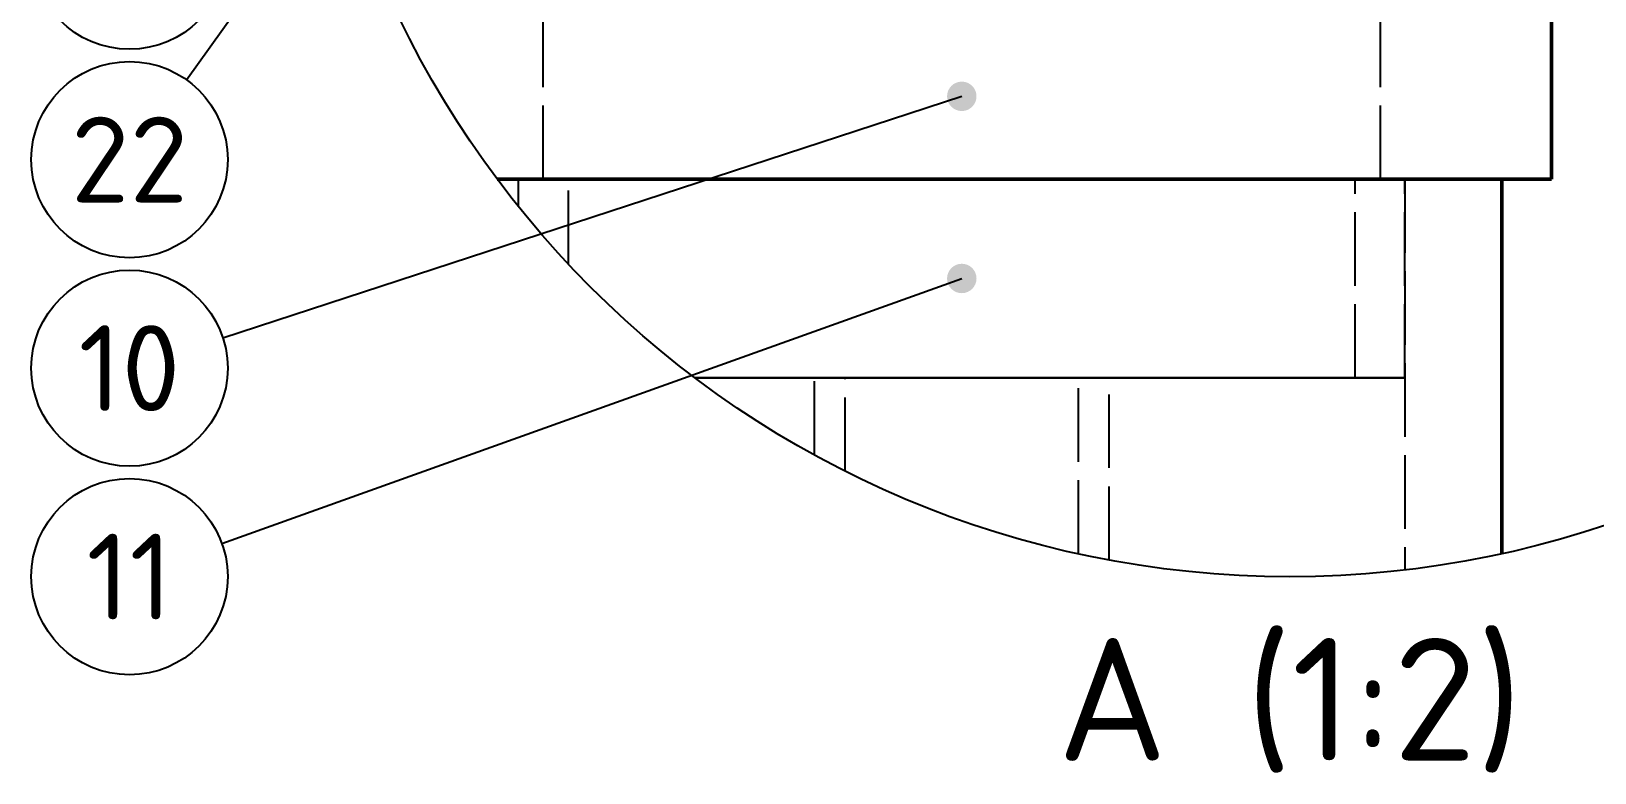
# Model space of a CAD drawing. Header units: millimetres. Extents: x 0 to 594, y 0 to 420.
# Drawn here: x 289.4 to 353.1, y 278.2 to 308.5 of the extents above; entities that cross this region are included whole.
import ezdxf
from ezdxf.enums import TextEntityAlignment as Align

# ---------------------------------------------------------------- set-up
doc = ezdxf.new("R2010")
doc.units = ezdxf.units.MM
doc.linetypes.add('ISO02-TRAZOS', pattern=[3.75, 3, -0.75])
for name, color, linetype, lineweight in [('01-VISIBLE', 7, 'CONTINUOUS', 50), ('02-OCULTA', 4, 'ISO02-TRAZOS', 25), ('06-TEXTO', 7, 'CONTINUOUS', 25), ('08-FINA', 5, 'CONTINUOUS', 25)]:
    doc.layers.add(name, color=color, linetype=linetype, lineweight=lineweight)
doc.styles.add('ISO3098', font='isocpeur.ttf')

msp = doc.modelspace()

# ---------------------------------------------------------------- hatches: boundary and pattern name
at = {"layer": '08-FINA'}
h = msp.add_hatch(color=7, dxfattribs=at)
h.dxf.hatch_style = 1
edge = h.paths.add_edge_path()
edge.add_arc((327.304, 305.819), 0.6, 0, 360)
h = msp.add_hatch(color=7, dxfattribs=at)
h.dxf.hatch_style = 1
edge = h.paths.add_edge_path()
edge.add_arc((327.304, 298.394), 0.6, 0, 360)

# ---------------------------------------------------------------- linework, layer by layer
at = {"layer": '01-VISIBLE'}
for points in [[(351.329, 302.444), (351.329, 309.194)], [(308.382, 302.444), (308.535, 302.444), (308.785, 302.444), (309.035, 302.444), (309.285, 302.444), (309.536, 302.444), (309.786, 302.444), (310.036, 302.444), (310.286, 302.444), (310.537, 302.444), (310.787, 302.444), (311.037, 302.444), (311.288, 302.444), (311.538, 302.444), (311.788, 302.444), (312.038, 302.444), (312.289, 302.444), (312.539, 302.444), (312.789, 302.444), (313.039, 302.444), (313.29, 302.444), (313.54, 302.444), (313.79, 302.444), (314.04, 302.444), (314.291, 302.444), (314.541, 302.444), (314.791, 302.444), (315.041, 302.444), (315.292, 302.444), (315.542, 302.444), (315.792, 302.444), (316.042, 302.444), (316.293, 302.444), (316.543, 302.444), (316.793, 302.444), (317.043, 302.444), (317.294, 302.444), (317.544, 302.444), (317.794, 302.444), (318.045, 302.444), (318.295, 302.444), (318.545, 302.444), (318.795, 302.444), (319.046, 302.444), (319.296, 302.444), (319.546, 302.444), (319.796, 302.444), (320.047, 302.444), (320.297, 302.444), (320.547, 302.444), (320.797, 302.444), (321.048, 302.444), (321.298, 302.444), (321.548, 302.444), (321.798, 302.444), (322.049, 302.444), (322.299, 302.444), (322.549, 302.444), (322.799, 302.444), (323.05, 302.444), (323.3, 302.444), (323.55, 302.444), (323.801, 302.444), (324.051, 302.444), (324.301, 302.444), (324.551, 302.444), (324.802, 302.444), (325.052, 302.444), (325.302, 302.444), (325.552, 302.444), (325.803, 302.444), (326.053, 302.444), (326.303, 302.444), (326.553, 302.444), (326.804, 302.444), (327.054, 302.444), (327.304, 302.444), (327.554, 302.444), (327.805, 302.444), (328.055, 302.444), (328.305, 302.444), (328.555, 302.444), (328.806, 302.444), (329.056, 302.444), (329.306, 302.444), (329.557, 302.444), (329.807, 302.444), (330.057, 302.444), (330.307, 302.444), (330.558, 302.444), (330.808, 302.444), (331.058, 302.444), (331.308, 302.444), (331.559, 302.444), (331.809, 302.444), (332.059, 302.444), (332.309, 302.444), (332.56, 302.444), (332.81, 302.444), (333.06, 302.444), (333.31, 302.444), (333.561, 302.444), (333.811, 302.444), (334.061, 302.444), (334.311, 302.444), (334.562, 302.444), (334.812, 302.444), (335.062, 302.444), (335.312, 302.444), (335.563, 302.444), (335.813, 302.444), (336.063, 302.444), (336.314, 302.444), (336.564, 302.444), (336.814, 302.444), (337.064, 302.444), (337.315, 302.444), (337.565, 302.444), (337.815, 302.444), (338.065, 302.444), (338.316, 302.444), (338.566, 302.444), (338.816, 302.444), (339.066, 302.444), (339.317, 302.444), (339.567, 302.444), (339.817, 302.444), (340.067, 302.444), (340.318, 302.444), (340.568, 302.444), (340.818, 302.444), (341.068, 302.444), (341.319, 302.444), (341.569, 302.444), (341.819, 302.444), (342.07, 302.444), (342.32, 302.444), (342.57, 302.444), (342.82, 302.444), (343.071, 302.444), (343.321, 302.444), (343.571, 302.444), (343.821, 302.444), (344.072, 302.444), (344.322, 302.444), (344.572, 302.444), (344.822, 302.444), (345.073, 302.444), (345.323, 302.444), (345.573, 302.444), (345.823, 302.444), (346.074, 302.444), (346.324, 302.444), (346.574, 302.444), (346.824, 302.444), (347.075, 302.444), (347.325, 302.444), (347.575, 302.444), (347.826, 302.444), (348.076, 302.444), (348.326, 302.444), (348.576, 302.444), (348.827, 302.444), (349.077, 302.444), (349.327, 302.444), (349.577, 302.444), (349.828, 302.444), (350.078, 302.444), (350.328, 302.444), (350.578, 302.444), (350.829, 302.444), (351.079, 302.444), (351.329, 302.444)], [(349.304, 287.177), (349.304, 302.444)]]:
    msp.add_lwpolyline(points, dxfattribs=at)
at = {"layer": '02-OCULTA'}
for points in [[(310.254, 302.444), (310.254, 309.194)], [(344.354, 302.444), (344.354, 309.194)], [(349.304, 302.444), (349.054, 302.444), (348.804, 302.444), (348.554, 302.444), (348.304, 302.444), (348.054, 302.444), (347.804, 302.444), (347.554, 302.444), (347.304, 302.444), (347.054, 302.444), (346.804, 302.444), (346.554, 302.444), (346.304, 302.444), (346.054, 302.444), (345.804, 302.444), (345.554, 302.444), (345.304, 302.444), (345.054, 302.444), (344.804, 302.444), (344.554, 302.444), (344.304, 302.444), (344.054, 302.444), (343.804, 302.444), (343.554, 302.444), (343.304, 302.444), (343.054, 302.444), (342.804, 302.444), (342.554, 302.444), (342.304, 302.444), (342.054, 302.444), (341.804, 302.444), (341.554, 302.444), (341.304, 302.444), (341.054, 302.444), (340.804, 302.444), (340.554, 302.444), (340.304, 302.444), (340.054, 302.444), (339.804, 302.444), (339.554, 302.444), (339.304, 302.444), (339.054, 302.444), (338.804, 302.444), (338.554, 302.444), (338.304, 302.444), (338.054, 302.444), (337.804, 302.444), (337.554, 302.444), (337.304, 302.444), (337.054, 302.444), (336.804, 302.444), (336.554, 302.444), (336.304, 302.444), (336.054, 302.444), (335.804, 302.444), (335.554, 302.444), (335.304, 302.444), (335.054, 302.444), (334.804, 302.444), (334.554, 302.444), (334.304, 302.444), (334.054, 302.444), (333.804, 302.444), (333.554, 302.444), (333.304, 302.444), (333.054, 302.444), (332.804, 302.444), (332.554, 302.444), (332.304, 302.444), (332.054, 302.444), (331.804, 302.444), (331.554, 302.444), (331.304, 302.444), (331.054, 302.444), (330.804, 302.444), (330.554, 302.444), (330.304, 302.444), (330.054, 302.444), (329.804, 302.444), (329.554, 302.444), (329.304, 302.444), (329.054, 302.444), (328.804, 302.444), (328.554, 302.444), (328.304, 302.444), (328.054, 302.444), (327.804, 302.444), (327.554, 302.444), (327.304, 302.444), (327.054, 302.444), (326.804, 302.444), (326.554, 302.444), (326.304, 302.444), (326.054, 302.444), (325.804, 302.444), (325.554, 302.444), (325.304, 302.444), (325.054, 302.444), (324.804, 302.444), (324.554, 302.444), (324.304, 302.444), (324.054, 302.444), (323.804, 302.444), (323.554, 302.444), (323.304, 302.444), (323.054, 302.444), (322.804, 302.444), (322.554, 302.444), (322.304, 302.444), (322.054, 302.444), (321.804, 302.444), (321.554, 302.444), (321.304, 302.444), (321.054, 302.444), (320.804, 302.444), (320.554, 302.444), (320.304, 302.444), (320.054, 302.444), (319.804, 302.444), (319.554, 302.444), (319.304, 302.444), (319.054, 302.444), (318.804, 302.444), (318.554, 302.444), (318.304, 302.444), (318.054, 302.444), (317.804, 302.444), (317.554, 302.444), (317.304, 302.444), (317.054, 302.444), (316.804, 302.444), (316.554, 302.444), (316.304, 302.444), (316.054, 302.444), (315.804, 302.444), (315.554, 302.444), (315.304, 302.444), (315.054, 302.444), (314.804, 302.444), (314.554, 302.444), (314.304, 302.444), (314.054, 302.444), (313.804, 302.444), (313.554, 302.444), (313.304, 302.444), (313.054, 302.444), (312.804, 302.444), (312.554, 302.444), (312.304, 302.444), (312.054, 302.444), (311.804, 302.444), (311.554, 302.444), (311.304, 302.444), (311.054, 302.444), (310.804, 302.444), (310.554, 302.444), (310.304, 302.444), (310.054, 302.444), (309.804, 302.444), (309.554, 302.444), (309.304, 302.444), (309.054, 302.444), (308.804, 302.444), (308.554, 302.444), (308.382, 302.444)], [(308.382, 302.444), (308.554, 302.444), (308.804, 302.444), (309.054, 302.444), (309.304, 302.444), (309.554, 302.444), (309.804, 302.444), (310.054, 302.444), (310.304, 302.444), (310.554, 302.444), (310.804, 302.444), (311.054, 302.444), (311.304, 302.444), (311.554, 302.444), (311.804, 302.444), (312.054, 302.444), (312.304, 302.444), (312.554, 302.444), (312.804, 302.444), (313.054, 302.444), (313.304, 302.444), (313.554, 302.444), (313.804, 302.444), (314.054, 302.444), (314.304, 302.444), (314.554, 302.444), (314.804, 302.444), (315.054, 302.444), (315.304, 302.444), (315.554, 302.444), (315.804, 302.444), (316.054, 302.444), (316.304, 302.444), (316.554, 302.444), (316.804, 302.444), (317.054, 302.444), (317.304, 302.444), (317.554, 302.444), (317.804, 302.444), (318.054, 302.444), (318.304, 302.444), (318.554, 302.444), (318.804, 302.444), (319.054, 302.444), (319.304, 302.444), (319.554, 302.444), (319.804, 302.444), (320.054, 302.444), (320.304, 302.444), (320.554, 302.444), (320.804, 302.444), (321.054, 302.444), (321.304, 302.444), (321.554, 302.444), (321.804, 302.444), (322.054, 302.444), (322.304, 302.444), (322.554, 302.444), (322.804, 302.444), (323.054, 302.444), (323.304, 302.444), (323.554, 302.444), (323.804, 302.444), (324.054, 302.444), (324.304, 302.444), (324.554, 302.444), (324.804, 302.444), (325.054, 302.444), (325.304, 302.444), (325.554, 302.444), (325.804, 302.444), (326.054, 302.444), (326.304, 302.444), (326.554, 302.444), (326.804, 302.444), (327.054, 302.444), (327.304, 302.444), (327.554, 302.444), (327.804, 302.444), (328.054, 302.444), (328.304, 302.444), (328.554, 302.444), (328.804, 302.444), (329.054, 302.444), (329.304, 302.444), (329.554, 302.444), (329.804, 302.444), (330.054, 302.444), (330.304, 302.444), (330.554, 302.444), (330.804, 302.444), (331.054, 302.444), (331.304, 302.444), (331.554, 302.444), (331.804, 302.444), (332.054, 302.444), (332.304, 302.444), (332.554, 302.444), (332.804, 302.444), (333.054, 302.444), (333.304, 302.444), (333.554, 302.444), (333.804, 302.444), (334.054, 302.444), (334.304, 302.444), (334.554, 302.444), (334.804, 302.444), (335.054, 302.444), (335.304, 302.444), (335.554, 302.444), (335.804, 302.444), (336.054, 302.444), (336.304, 302.444), (336.554, 302.444), (336.804, 302.444), (337.054, 302.444), (337.304, 302.444), (337.554, 302.444), (337.804, 302.444), (338.054, 302.444), (338.304, 302.444), (338.554, 302.444), (338.804, 302.444), (339.054, 302.444), (339.304, 302.444), (339.554, 302.444), (339.804, 302.444), (340.054, 302.444), (340.304, 302.444), (340.554, 302.444), (340.804, 302.444), (341.054, 302.444), (341.304, 302.444), (341.554, 302.444), (341.804, 302.444), (342.054, 302.444), (342.304, 302.444), (342.554, 302.444), (342.804, 302.444), (343.054, 302.444), (343.304, 302.444), (343.554, 302.444), (343.804, 302.444), (344.054, 302.444), (344.304, 302.444), (344.554, 302.444), (344.804, 302.444), (345.054, 302.444), (345.304, 302.444), (345.554, 302.444), (345.804, 302.444), (346.054, 302.444), (346.304, 302.444), (346.554, 302.444), (346.804, 302.444), (347.054, 302.444), (347.304, 302.444), (347.554, 302.444), (347.804, 302.444), (348.054, 302.444), (348.304, 302.444), (348.554, 302.444), (348.804, 302.444), (349.054, 302.444), (349.304, 302.444)], [(351.329, 302.444), (351.079, 302.444), (350.829, 302.444), (350.578, 302.444), (350.328, 302.444), (350.078, 302.444), (349.828, 302.444), (349.577, 302.444), (349.327, 302.444), (349.077, 302.444), (348.827, 302.444), (348.576, 302.444), (348.326, 302.444), (348.076, 302.444), (347.826, 302.444), (347.575, 302.444), (347.325, 302.444), (347.075, 302.444), (346.824, 302.444), (346.574, 302.444), (346.324, 302.444), (346.074, 302.444), (345.823, 302.444), (345.573, 302.444), (345.323, 302.444), (345.073, 302.444), (344.822, 302.444), (344.572, 302.444), (344.322, 302.444), (344.072, 302.444), (343.821, 302.444), (343.571, 302.444), (343.321, 302.444), (343.071, 302.444), (342.82, 302.444), (342.57, 302.444), (342.32, 302.444), (342.07, 302.444), (341.819, 302.444), (341.569, 302.444), (341.319, 302.444), (341.068, 302.444), (340.818, 302.444), (340.568, 302.444), (340.318, 302.444), (340.067, 302.444), (339.817, 302.444), (339.567, 302.444), (339.317, 302.444), (339.066, 302.444), (338.816, 302.444), (338.566, 302.444), (338.316, 302.444), (338.065, 302.444), (337.815, 302.444), (337.565, 302.444), (337.315, 302.444), (337.064, 302.444), (336.814, 302.444), (336.564, 302.444), (336.314, 302.444), (336.063, 302.444), (335.813, 302.444), (335.563, 302.444), (335.312, 302.444), (335.062, 302.444), (334.812, 302.444), (334.562, 302.444), (334.311, 302.444), (334.061, 302.444), (333.811, 302.444), (333.561, 302.444), (333.31, 302.444), (333.06, 302.444), (332.81, 302.444), (332.56, 302.444), (332.309, 302.444), (332.059, 302.444), (331.809, 302.444), (331.559, 302.444), (331.308, 302.444), (331.058, 302.444), (330.808, 302.444), (330.558, 302.444), (330.307, 302.444), (330.057, 302.444), (329.807, 302.444), (329.557, 302.444), (329.306, 302.444), (329.056, 302.444), (328.806, 302.444), (328.555, 302.444), (328.305, 302.444), (328.055, 302.444), (327.805, 302.444), (327.554, 302.444), (327.304, 302.444), (327.054, 302.444), (326.804, 302.444), (326.553, 302.444), (326.303, 302.444), (326.053, 302.444), (325.803, 302.444), (325.552, 302.444), (325.302, 302.444), (325.052, 302.444), (324.802, 302.444), (324.551, 302.444), (324.301, 302.444), (324.051, 302.444), (323.801, 302.444), (323.55, 302.444), (323.3, 302.444), (323.05, 302.444), (322.799, 302.444), (322.549, 302.444), (322.299, 302.444), (322.049, 302.444), (321.798, 302.444), (321.548, 302.444), (321.298, 302.444), (321.048, 302.444), (320.797, 302.444), (320.547, 302.444), (320.297, 302.444), (320.047, 302.444), (319.796, 302.444), (319.546, 302.444), (319.296, 302.444), (319.046, 302.444), (318.795, 302.444), (318.545, 302.444), (318.295, 302.444), (318.045, 302.444), (317.794, 302.444), (317.544, 302.444), (317.294, 302.444), (317.043, 302.444), (316.793, 302.444), (316.543, 302.444), (316.293, 302.444), (316.042, 302.444), (315.792, 302.444), (315.542, 302.444), (315.292, 302.444), (315.041, 302.444), (314.791, 302.444), (314.541, 302.444), (314.291, 302.444), (314.04, 302.444), (313.79, 302.444), (313.54, 302.444), (313.29, 302.444), (313.039, 302.444), (312.789, 302.444), (312.539, 302.444), (312.289, 302.444), (312.038, 302.444), (311.788, 302.444), (311.538, 302.444), (311.288, 302.444), (311.037, 302.444), (310.787, 302.444), (310.537, 302.444), (310.286, 302.444), (310.036, 302.444), (309.786, 302.444), (309.536, 302.444), (309.285, 302.444), (309.035, 302.444), (308.785, 302.444), (308.535, 302.444), (308.382, 302.444)], [(345.354, 302.444), (345.103, 302.444), (344.853, 302.444), (344.602, 302.444), (344.351, 302.444), (344.101, 302.444), (343.85, 302.444), (343.599, 302.444), (343.349, 302.444), (343.098, 302.444), (342.847, 302.444), (342.597, 302.444), (342.346, 302.444), (342.095, 302.444), (341.844, 302.444), (341.594, 302.444), (341.343, 302.444), (341.092, 302.444), (340.842, 302.444), (340.591, 302.444), (340.34, 302.444), (340.09, 302.444), (339.839, 302.444), (339.588, 302.444), (339.338, 302.444), (339.087, 302.444), (338.836, 302.444), (338.585, 302.444), (338.335, 302.444), (338.084, 302.444), (337.833, 302.444), (337.583, 302.444), (337.332, 302.444), (337.081, 302.444), (336.831, 302.444), (336.58, 302.444), (336.329, 302.444), (336.078, 302.444), (335.828, 302.444), (335.577, 302.444), (335.326, 302.444), (335.076, 302.444), (334.825, 302.444), (334.574, 302.444), (334.324, 302.444), (334.073, 302.444), (333.822, 302.444), (333.572, 302.444), (333.321, 302.444), (333.07, 302.444), (332.819, 302.444), (332.569, 302.444), (332.318, 302.444), (332.067, 302.444), (331.817, 302.444), (331.566, 302.444), (331.315, 302.444), (331.065, 302.444), (330.814, 302.444), (330.563, 302.444), (330.312, 302.444), (330.062, 302.444), (329.811, 302.444), (329.56, 302.444), (329.31, 302.444), (329.059, 302.444), (328.808, 302.444), (328.558, 302.444), (328.307, 302.444), (328.056, 302.444), (327.806, 302.444), (327.555, 302.444), (327.304, 302.444), (327.053, 302.444), (326.803, 302.444), (326.552, 302.444), (326.301, 302.444), (326.051, 302.444), (325.8, 302.444), (325.549, 302.444), (325.299, 302.444), (325.048, 302.444), (324.797, 302.444), (324.547, 302.444), (324.296, 302.444), (324.045, 302.444), (323.794, 302.444), (323.544, 302.444), (323.293, 302.444), (323.042, 302.444), (322.792, 302.444), (322.541, 302.444), (322.29, 302.444), (322.04, 302.444), (321.789, 302.444), (321.538, 302.444), (321.288, 302.444), (321.037, 302.444), (320.786, 302.444), (320.535, 302.444), (320.285, 302.444), (320.034, 302.444), (319.783, 302.444), (319.533, 302.444), (319.282, 302.444), (319.031, 302.444), (318.781, 302.444), (318.53, 302.444), (318.279, 302.444), (318.028, 302.444), (317.778, 302.444), (317.527, 302.444), (317.276, 302.444), (317.026, 302.444), (316.775, 302.444), (316.524, 302.444), (316.274, 302.444), (316.023, 302.444), (315.772, 302.444), (315.522, 302.444), (315.271, 302.444), (315.02, 302.444), (314.769, 302.444), (314.519, 302.444), (314.268, 302.444), (314.017, 302.444), (313.767, 302.444), (313.516, 302.444), (313.265, 302.444), (313.015, 302.444), (312.764, 302.444), (312.513, 302.444), (312.263, 302.444), (312.012, 302.444), (311.761, 302.444), (311.51, 302.444), (311.26, 302.444), (311.009, 302.444), (310.758, 302.444), (310.508, 302.444), (310.257, 302.444), (310.006, 302.444), (309.756, 302.444), (309.505, 302.444), (309.254, 302.444)], [(309.254, 302.444), (309.505, 302.444), (309.756, 302.444), (310.006, 302.444), (310.257, 302.444), (310.508, 302.444), (310.758, 302.444), (311.009, 302.444), (311.26, 302.444), (311.51, 302.444), (311.761, 302.444), (312.012, 302.444), (312.263, 302.444), (312.513, 302.444), (312.764, 302.444), (313.015, 302.444), (313.265, 302.444), (313.516, 302.444), (313.767, 302.444), (314.017, 302.444), (314.268, 302.444), (314.519, 302.444), (314.769, 302.444), (315.02, 302.444), (315.271, 302.444), (315.522, 302.444), (315.772, 302.444), (316.023, 302.444), (316.274, 302.444), (316.524, 302.444), (316.775, 302.444), (317.026, 302.444), (317.276, 302.444), (317.527, 302.444), (317.778, 302.444), (318.028, 302.444), (318.279, 302.444), (318.53, 302.444), (318.781, 302.444), (319.031, 302.444), (319.282, 302.444), (319.533, 302.444), (319.783, 302.444), (320.034, 302.444), (320.285, 302.444), (320.535, 302.444), (320.786, 302.444), (321.037, 302.444), (321.288, 302.444), (321.538, 302.444), (321.789, 302.444), (322.04, 302.444), (322.29, 302.444), (322.541, 302.444), (322.792, 302.444), (323.042, 302.444), (323.293, 302.444), (323.544, 302.444), (323.794, 302.444), (324.045, 302.444), (324.296, 302.444), (324.547, 302.444), (324.797, 302.444), (325.048, 302.444), (325.299, 302.444), (325.549, 302.444), (325.8, 302.444), (326.051, 302.444), (326.301, 302.444), (326.552, 302.444), (326.803, 302.444), (327.053, 302.444), (327.304, 302.444), (327.555, 302.444), (327.806, 302.444), (328.056, 302.444), (328.307, 302.444), (328.558, 302.444), (328.808, 302.444), (329.059, 302.444), (329.31, 302.444), (329.56, 302.444), (329.811, 302.444), (330.062, 302.444), (330.312, 302.444), (330.563, 302.444), (330.814, 302.444), (331.065, 302.444), (331.315, 302.444), (331.566, 302.444), (331.817, 302.444), (332.067, 302.444), (332.318, 302.444), (332.569, 302.444), (332.819, 302.444), (333.07, 302.444), (333.321, 302.444), (333.572, 302.444), (333.822, 302.444), (334.073, 302.444), (334.324, 302.444), (334.574, 302.444), (334.825, 302.444), (335.076, 302.444), (335.326, 302.444), (335.577, 302.444), (335.828, 302.444), (336.078, 302.444), (336.329, 302.444), (336.58, 302.444), (336.831, 302.444), (337.081, 302.444), (337.332, 302.444), (337.583, 302.444), (337.833, 302.444), (338.084, 302.444), (338.335, 302.444), (338.585, 302.444), (338.836, 302.444), (339.087, 302.444), (339.338, 302.444), (339.588, 302.444), (339.839, 302.444), (340.09, 302.444), (340.34, 302.444), (340.591, 302.444), (340.842, 302.444), (341.092, 302.444), (341.343, 302.444), (341.594, 302.444), (341.844, 302.444), (342.095, 302.444), (342.346, 302.444), (342.597, 302.444), (342.847, 302.444), (343.098, 302.444), (343.349, 302.444), (343.599, 302.444), (343.85, 302.444), (344.101, 302.444), (344.351, 302.444), (344.602, 302.444), (344.853, 302.444), (345.103, 302.444), (345.354, 302.444)], [(345.354, 302.444), (345.103, 302.444), (344.853, 302.444), (344.602, 302.444), (344.351, 302.444), (344.101, 302.444), (343.85, 302.444), (343.599, 302.444), (343.349, 302.444), (343.098, 302.444), (342.847, 302.444), (342.597, 302.444), (342.346, 302.444), (342.095, 302.444), (341.844, 302.444), (341.594, 302.444), (341.343, 302.444), (341.092, 302.444), (340.842, 302.444), (340.591, 302.444), (340.34, 302.444), (340.09, 302.444), (339.839, 302.444), (339.588, 302.444), (339.338, 302.444), (339.087, 302.444), (338.836, 302.444), (338.585, 302.444), (338.335, 302.444), (338.084, 302.444), (337.833, 302.444), (337.583, 302.444), (337.332, 302.444), (337.081, 302.444), (336.831, 302.444), (336.58, 302.444), (336.329, 302.444), (336.078, 302.444), (335.828, 302.444), (335.577, 302.444), (335.326, 302.444), (335.076, 302.444), (334.825, 302.444), (334.574, 302.444), (334.324, 302.444), (334.073, 302.444), (333.822, 302.444), (333.572, 302.444), (333.321, 302.444), (333.07, 302.444), (332.819, 302.444), (332.569, 302.444), (332.318, 302.444), (332.067, 302.444), (331.817, 302.444), (331.566, 302.444), (331.315, 302.444), (331.065, 302.444), (330.814, 302.444), (330.563, 302.444), (330.312, 302.444), (330.062, 302.444), (329.811, 302.444), (329.56, 302.444), (329.31, 302.444), (329.059, 302.444), (328.808, 302.444), (328.558, 302.444), (328.307, 302.444), (328.056, 302.444), (327.806, 302.444), (327.555, 302.444), (327.304, 302.444), (327.053, 302.444), (326.803, 302.444), (326.552, 302.444), (326.301, 302.444), (326.051, 302.444), (325.8, 302.444), (325.549, 302.444), (325.299, 302.444), (325.048, 302.444), (324.797, 302.444), (324.547, 302.444), (324.296, 302.444), (324.045, 302.444), (323.794, 302.444), (323.544, 302.444), (323.293, 302.444), (323.042, 302.444), (322.792, 302.444), (322.541, 302.444), (322.29, 302.444), (322.04, 302.444), (321.789, 302.444), (321.538, 302.444), (321.288, 302.444), (321.037, 302.444), (320.786, 302.444), (320.535, 302.444), (320.285, 302.444), (320.034, 302.444), (319.783, 302.444), (319.533, 302.444), (319.282, 302.444), (319.031, 302.444), (318.781, 302.444), (318.53, 302.444), (318.279, 302.444), (318.028, 302.444), (317.778, 302.444), (317.527, 302.444), (317.276, 302.444), (317.026, 302.444), (316.775, 302.444), (316.524, 302.444), (316.274, 302.444), (316.023, 302.444), (315.772, 302.444), (315.522, 302.444), (315.271, 302.444), (315.02, 302.444), (314.769, 302.444), (314.519, 302.444), (314.268, 302.444), (314.017, 302.444), (313.767, 302.444), (313.516, 302.444), (313.265, 302.444), (313.015, 302.444), (312.764, 302.444), (312.513, 302.444), (312.263, 302.444), (312.012, 302.444), (311.761, 302.444), (311.51, 302.444), (311.26, 302.444), (311.009, 302.444), (310.758, 302.444), (310.508, 302.444), (310.257, 302.444), (310.006, 302.444), (309.756, 302.444), (309.505, 302.444), (309.254, 302.444)], [(309.254, 302.444), (309.505, 302.444), (309.756, 302.444), (310.006, 302.444), (310.257, 302.444), (310.508, 302.444), (310.758, 302.444), (311.009, 302.444), (311.26, 302.444), (311.51, 302.444), (311.761, 302.444), (312.012, 302.444), (312.263, 302.444), (312.513, 302.444), (312.764, 302.444), (313.015, 302.444), (313.265, 302.444), (313.516, 302.444), (313.767, 302.444), (314.017, 302.444), (314.268, 302.444), (314.519, 302.444), (314.769, 302.444), (315.02, 302.444), (315.271, 302.444), (315.522, 302.444), (315.772, 302.444), (316.023, 302.444), (316.274, 302.444), (316.524, 302.444), (316.775, 302.444), (317.026, 302.444), (317.276, 302.444), (317.527, 302.444), (317.778, 302.444), (318.028, 302.444), (318.279, 302.444), (318.53, 302.444), (318.781, 302.444), (319.031, 302.444), (319.282, 302.444), (319.533, 302.444), (319.783, 302.444), (320.034, 302.444), (320.285, 302.444), (320.535, 302.444), (320.786, 302.444), (321.037, 302.444), (321.288, 302.444), (321.538, 302.444), (321.789, 302.444), (322.04, 302.444), (322.29, 302.444), (322.541, 302.444), (322.792, 302.444), (323.042, 302.444), (323.293, 302.444), (323.544, 302.444), (323.794, 302.444), (324.045, 302.444), (324.296, 302.444), (324.547, 302.444), (324.797, 302.444), (325.048, 302.444), (325.299, 302.444), (325.549, 302.444), (325.8, 302.444), (326.051, 302.444), (326.301, 302.444), (326.552, 302.444), (326.803, 302.444), (327.053, 302.444), (327.304, 302.444), (327.555, 302.444), (327.806, 302.444), (328.056, 302.444), (328.307, 302.444), (328.558, 302.444), (328.808, 302.444), (329.059, 302.444), (329.31, 302.444), (329.56, 302.444), (329.811, 302.444), (330.062, 302.444), (330.312, 302.444), (330.563, 302.444), (330.814, 302.444), (331.065, 302.444), (331.315, 302.444), (331.566, 302.444), (331.817, 302.444), (332.067, 302.444), (332.318, 302.444), (332.569, 302.444), (332.819, 302.444), (333.07, 302.444), (333.321, 302.444), (333.572, 302.444), (333.822, 302.444), (334.073, 302.444), (334.324, 302.444), (334.574, 302.444), (334.825, 302.444), (335.076, 302.444), (335.326, 302.444), (335.577, 302.444), (335.828, 302.444), (336.078, 302.444), (336.329, 302.444), (336.58, 302.444), (336.831, 302.444), (337.081, 302.444), (337.332, 302.444), (337.583, 302.444), (337.833, 302.444), (338.084, 302.444), (338.335, 302.444), (338.585, 302.444), (338.836, 302.444), (339.087, 302.444), (339.338, 302.444), (339.588, 302.444), (339.839, 302.444), (340.09, 302.444), (340.34, 302.444), (340.591, 302.444), (340.842, 302.444), (341.092, 302.444), (341.343, 302.444), (341.594, 302.444), (341.844, 302.444), (342.095, 302.444), (342.346, 302.444), (342.597, 302.444), (342.847, 302.444), (343.098, 302.444), (343.349, 302.444), (343.599, 302.444), (343.85, 302.444), (344.101, 302.444), (344.351, 302.444), (344.602, 302.444), (344.853, 302.444), (345.103, 302.444), (345.354, 302.444)], [(309.254, 301.319), (309.254, 302.444)], [(309.254, 301.319), (309.254, 302.444)], [(344.354, 302.444), (344.103, 302.444), (343.853, 302.444), (343.602, 302.444), (343.351, 302.444), (343.1, 302.444), (342.85, 302.444), (342.599, 302.444), (342.348, 302.444), (342.098, 302.444), (341.847, 302.444), (341.596, 302.444), (341.345, 302.444), (341.095, 302.444), (340.844, 302.444), (340.593, 302.444), (340.342, 302.444), (340.092, 302.444), (339.841, 302.444), (339.59, 302.444), (339.339, 302.444), (339.089, 302.444), (338.838, 302.444), (338.587, 302.444), (338.337, 302.444), (338.086, 302.444), (337.835, 302.444), (337.584, 302.444), (337.334, 302.444), (337.083, 302.444), (336.832, 302.444), (336.581, 302.444), (336.331, 302.444), (336.08, 302.444), (335.829, 302.444), (335.578, 302.444), (335.328, 302.444), (335.077, 302.444), (334.826, 302.444), (334.575, 302.444), (334.325, 302.444), (334.074, 302.444), (333.823, 302.444), (333.573, 302.444), (333.322, 302.444), (333.071, 302.444), (332.82, 302.444), (332.57, 302.444), (332.319, 302.444), (332.068, 302.444), (331.817, 302.444), (331.567, 302.444), (331.316, 302.444), (331.065, 302.444), (330.814, 302.444), (330.564, 302.444), (330.313, 302.444), (330.062, 302.444), (329.812, 302.444), (329.561, 302.444), (329.31, 302.444), (329.059, 302.444), (328.809, 302.444), (328.558, 302.444), (328.307, 302.444), (328.056, 302.444), (327.806, 302.444), (327.555, 302.444), (327.304, 302.444), (327.053, 302.444), (326.803, 302.444), (326.552, 302.444), (326.301, 302.444), (326.05, 302.444), (325.8, 302.444), (325.549, 302.444), (325.298, 302.444), (325.048, 302.444), (324.797, 302.444), (324.546, 302.444), (324.295, 302.444), (324.045, 302.444), (323.794, 302.444), (323.543, 302.444), (323.292, 302.444), (323.042, 302.444), (322.791, 302.444), (322.54, 302.444), (322.289, 302.444), (322.039, 302.444), (321.788, 302.444), (321.537, 302.444), (321.287, 302.444), (321.036, 302.444), (320.785, 302.444), (320.534, 302.444), (320.284, 302.444), (320.033, 302.444), (319.782, 302.444), (319.531, 302.444), (319.281, 302.444), (319.03, 302.444), (318.779, 302.444), (318.528, 302.444), (318.278, 302.444), (318.027, 302.444), (317.776, 302.444), (317.525, 302.444), (317.275, 302.444), (317.024, 302.444), (316.773, 302.444), (316.523, 302.444), (316.272, 302.444), (316.021, 302.444), (315.77, 302.444), (315.52, 302.444), (315.269, 302.444), (315.018, 302.444), (314.767, 302.444), (314.517, 302.444), (314.266, 302.444), (314.015, 302.444), (313.764, 302.444), (313.514, 302.444), (313.263, 302.444), (313.012, 302.444), (312.762, 302.444), (312.511, 302.444), (312.26, 302.444), (312.009, 302.444), (311.759, 302.444), (311.508, 302.444), (311.257, 302.444), (311.006, 302.444), (310.756, 302.444), (310.505, 302.444), (310.254, 302.444)], [(310.254, 302.444), (310.505, 302.444), (310.756, 302.444), (311.006, 302.444), (311.257, 302.444), (311.508, 302.444), (311.759, 302.444), (312.009, 302.444), (312.26, 302.444), (312.511, 302.444), (312.762, 302.444), (313.012, 302.444), (313.263, 302.444), (313.514, 302.444), (313.764, 302.444), (314.015, 302.444), (314.266, 302.444), (314.517, 302.444), (314.767, 302.444), (315.018, 302.444), (315.269, 302.444), (315.52, 302.444), (315.77, 302.444), (316.021, 302.444), (316.272, 302.444), (316.523, 302.444), (316.773, 302.444), (317.024, 302.444), (317.275, 302.444), (317.525, 302.444), (317.776, 302.444), (318.027, 302.444), (318.278, 302.444), (318.528, 302.444), (318.779, 302.444), (319.03, 302.444), (319.281, 302.444), (319.531, 302.444), (319.782, 302.444), (320.033, 302.444), (320.284, 302.444), (320.534, 302.444), (320.785, 302.444), (321.036, 302.444), (321.287, 302.444), (321.537, 302.444), (321.788, 302.444), (322.039, 302.444), (322.289, 302.444), (322.54, 302.444), (322.791, 302.444), (323.042, 302.444), (323.292, 302.444), (323.543, 302.444), (323.794, 302.444), (324.045, 302.444), (324.295, 302.444), (324.546, 302.444), (324.797, 302.444), (325.048, 302.444), (325.298, 302.444), (325.549, 302.444), (325.8, 302.444), (326.05, 302.444), (326.301, 302.444), (326.552, 302.444), (326.803, 302.444), (327.053, 302.444), (327.304, 302.444), (327.555, 302.444), (327.806, 302.444), (328.056, 302.444), (328.307, 302.444), (328.558, 302.444), (328.809, 302.444), (329.059, 302.444), (329.31, 302.444), (329.561, 302.444), (329.812, 302.444), (330.062, 302.444), (330.313, 302.444), (330.564, 302.444), (330.814, 302.444), (331.065, 302.444), (331.316, 302.444), (331.567, 302.444), (331.817, 302.444), (332.068, 302.444), (332.319, 302.444), (332.57, 302.444), (332.82, 302.444), (333.071, 302.444), (333.322, 302.444), (333.573, 302.444), (333.823, 302.444), (334.074, 302.444), (334.325, 302.444), (334.575, 302.444), (334.826, 302.444), (335.077, 302.444), (335.328, 302.444), (335.578, 302.444), (335.829, 302.444), (336.08, 302.444), (336.331, 302.444), (336.581, 302.444), (336.832, 302.444), (337.083, 302.444), (337.334, 302.444), (337.584, 302.444), (337.835, 302.444), (338.086, 302.444), (338.337, 302.444), (338.587, 302.444), (338.838, 302.444), (339.089, 302.444), (339.339, 302.444), (339.59, 302.444), (339.841, 302.444), (340.092, 302.444), (340.342, 302.444), (340.593, 302.444), (340.844, 302.444), (341.095, 302.444), (341.345, 302.444), (341.596, 302.444), (341.847, 302.444), (342.098, 302.444), (342.348, 302.444), (342.599, 302.444), (342.85, 302.444), (343.1, 302.444), (343.351, 302.444), (343.602, 302.444), (343.853, 302.444), (344.103, 302.444), (344.354, 302.444)], [(343.329, 302.444), (343.079, 302.444), (342.828, 302.444), (342.578, 302.444), (342.328, 302.444), (342.077, 302.444), (341.827, 302.444), (341.576, 302.444), (341.326, 302.444), (341.076, 302.444), (340.825, 302.444), (340.575, 302.444), (340.324, 302.444), (340.074, 302.444), (339.824, 302.444), (339.573, 302.444), (339.323, 302.444), (339.073, 302.444), (338.822, 302.444), (338.572, 302.444), (338.321, 302.444), (338.071, 302.444), (337.821, 302.444), (337.57, 302.444), (337.32, 302.444), (337.069, 302.444), (336.819, 302.444), (336.569, 302.444), (336.318, 302.444), (336.068, 302.444), (335.817, 302.444), (335.567, 302.444), (335.317, 302.444), (335.066, 302.444), (334.816, 302.444), (334.565, 302.444), (334.315, 302.444), (334.065, 302.444), (333.814, 302.444), (333.564, 302.444), (333.314, 302.444), (333.063, 302.444), (332.813, 302.444), (332.562, 302.444), (332.312, 302.444), (332.062, 302.444), (331.811, 302.444), (331.561, 302.444), (331.31, 302.444), (331.06, 302.444), (330.81, 302.444), (330.559, 302.444), (330.309, 302.444), (330.058, 302.444), (329.808, 302.444), (329.558, 302.444), (329.307, 302.444), (329.057, 302.444), (328.807, 302.444), (328.556, 302.444), (328.306, 302.444), (328.055, 302.444), (327.805, 302.444), (327.555, 302.444), (327.304, 302.444), (327.054, 302.444), (326.803, 302.444), (326.553, 302.444), (326.303, 302.444), (326.052, 302.444), (325.802, 302.444), (325.551, 302.444), (325.301, 302.444), (325.051, 302.444), (324.8, 302.444), (324.55, 302.444), (324.299, 302.444), (324.049, 302.444), (323.799, 302.444), (323.548, 302.444), (323.298, 302.444), (323.048, 302.444), (322.797, 302.444), (322.547, 302.444), (322.296, 302.444), (322.046, 302.444), (321.796, 302.444), (321.545, 302.444), (321.295, 302.444), (321.044, 302.444), (320.794, 302.444), (320.544, 302.444), (320.293, 302.444), (320.043, 302.444), (319.792, 302.444), (319.542, 302.444), (319.292, 302.444), (319.041, 302.444), (318.791, 302.444), (318.54, 302.444), (318.29, 302.444), (318.04, 302.444), (317.789, 302.444), (317.539, 302.444), (317.289, 302.444), (317.038, 302.444), (316.788, 302.444), (316.537, 302.444), (316.287, 302.444), (316.037, 302.444), (315.786, 302.444), (315.536, 302.444), (315.285, 302.444), (315.035, 302.444), (314.785, 302.444), (314.534, 302.444), (314.284, 302.444), (314.033, 302.444), (313.783, 302.444), (313.533, 302.444), (313.282, 302.444), (313.032, 302.444), (312.782, 302.444), (312.531, 302.444), (312.281, 302.444), (312.03, 302.444), (311.78, 302.444), (311.53, 302.444), (311.279, 302.444)], [(311.279, 302.444), (311.53, 302.444), (311.78, 302.444), (312.03, 302.444), (312.281, 302.444), (312.531, 302.444), (312.782, 302.444), (313.032, 302.444), (313.282, 302.444), (313.533, 302.444), (313.783, 302.444), (314.033, 302.444), (314.284, 302.444), (314.534, 302.444), (314.785, 302.444), (315.035, 302.444), (315.285, 302.444), (315.536, 302.444), (315.786, 302.444), (316.037, 302.444), (316.287, 302.444), (316.537, 302.444), (316.788, 302.444), (317.038, 302.444), (317.289, 302.444), (317.539, 302.444), (317.789, 302.444), (318.04, 302.444), (318.29, 302.444), (318.54, 302.444), (318.791, 302.444), (319.041, 302.444), (319.292, 302.444), (319.542, 302.444), (319.792, 302.444), (320.043, 302.444), (320.293, 302.444), (320.544, 302.444), (320.794, 302.444), (321.044, 302.444), (321.295, 302.444), (321.545, 302.444), (321.796, 302.444), (322.046, 302.444), (322.296, 302.444), (322.547, 302.444), (322.797, 302.444), (323.048, 302.444), (323.298, 302.444), (323.548, 302.444), (323.799, 302.444), (324.049, 302.444), (324.299, 302.444), (324.55, 302.444), (324.8, 302.444), (325.051, 302.444), (325.301, 302.444), (325.551, 302.444), (325.802, 302.444), (326.052, 302.444), (326.303, 302.444), (326.553, 302.444), (326.803, 302.444), (327.054, 302.444), (327.304, 302.444), (327.555, 302.444), (327.805, 302.444), (328.055, 302.444), (328.306, 302.444), (328.556, 302.444), (328.807, 302.444), (329.057, 302.444), (329.307, 302.444), (329.558, 302.444), (329.808, 302.444), (330.058, 302.444), (330.309, 302.444), (330.559, 302.444), (330.81, 302.444), (331.06, 302.444), (331.31, 302.444), (331.561, 302.444), (331.811, 302.444), (332.062, 302.444), (332.312, 302.444), (332.562, 302.444), (332.813, 302.444), (333.063, 302.444), (333.314, 302.444), (333.564, 302.444), (333.814, 302.444), (334.065, 302.444), (334.315, 302.444), (334.565, 302.444), (334.816, 302.444), (335.066, 302.444), (335.317, 302.444), (335.567, 302.444), (335.817, 302.444), (336.068, 302.444), (336.318, 302.444), (336.569, 302.444), (336.819, 302.444), (337.069, 302.444), (337.32, 302.444), (337.57, 302.444), (337.821, 302.444), (338.071, 302.444), (338.321, 302.444), (338.572, 302.444), (338.822, 302.444), (339.073, 302.444), (339.323, 302.444), (339.573, 302.444), (339.824, 302.444), (340.074, 302.444), (340.324, 302.444), (340.575, 302.444), (340.825, 302.444), (341.076, 302.444), (341.326, 302.444), (341.576, 302.444), (341.827, 302.444), (342.077, 302.444), (342.328, 302.444), (342.578, 302.444), (342.828, 302.444), (343.079, 302.444), (343.329, 302.444)], [(311.279, 298.982), (311.279, 302.444)], [(343.329, 294.344), (343.329, 302.444)], [(345.354, 302.444), (345.354, 286.514)], [(345.354, 294.344), (345.354, 302.444)], [(345.354, 294.344), (345.103, 294.344), (344.853, 294.344), (344.602, 294.344), (344.351, 294.344), (344.101, 294.344), (343.85, 294.344), (343.599, 294.344), (343.349, 294.344), (343.098, 294.344), (342.847, 294.344), (342.597, 294.344), (342.346, 294.344), (342.095, 294.344), (341.844, 294.344), (341.594, 294.344), (341.343, 294.344), (341.092, 294.344), (340.842, 294.344), (340.591, 294.344), (340.34, 294.344), (340.09, 294.344), (339.839, 294.344), (339.588, 294.344), (339.338, 294.344), (339.087, 294.344), (338.836, 294.344), (338.585, 294.344), (338.335, 294.344), (338.084, 294.344), (337.833, 294.344), (337.583, 294.344), (337.332, 294.344), (337.081, 294.344), (336.831, 294.344), (336.58, 294.344), (336.329, 294.344), (336.078, 294.344), (335.828, 294.344), (335.577, 294.344), (335.326, 294.344), (335.076, 294.344), (334.825, 294.344), (334.574, 294.344), (334.324, 294.344), (334.073, 294.344), (333.822, 294.344), (333.572, 294.344), (333.321, 294.344), (333.07, 294.344), (332.819, 294.344), (332.569, 294.344), (332.318, 294.344), (332.067, 294.344), (331.817, 294.344), (331.566, 294.344), (331.315, 294.344), (331.065, 294.344), (330.814, 294.344), (330.563, 294.344), (330.312, 294.344), (330.062, 294.344), (329.811, 294.344), (329.56, 294.344), (329.31, 294.344), (329.059, 294.344), (328.808, 294.344), (328.558, 294.344), (328.307, 294.344), (328.056, 294.344), (327.806, 294.344), (327.555, 294.344), (327.304, 294.344), (327.053, 294.344), (326.803, 294.344), (326.552, 294.344), (326.301, 294.344), (326.051, 294.344), (325.8, 294.344), (325.549, 294.344), (325.299, 294.344), (325.048, 294.344), (324.797, 294.344), (324.547, 294.344), (324.296, 294.344), (324.045, 294.344), (323.794, 294.344), (323.544, 294.344), (323.293, 294.344), (323.042, 294.344), (322.792, 294.344), (322.541, 294.344), (322.29, 294.344), (322.04, 294.344), (321.789, 294.344), (321.538, 294.344), (321.288, 294.344), (321.037, 294.344), (320.786, 294.344), (320.535, 294.344), (320.285, 294.344), (320.034, 294.344), (319.783, 294.344), (319.533, 294.344), (319.282, 294.344), (319.031, 294.344), (318.781, 294.344), (318.53, 294.344), (318.279, 294.344), (318.028, 294.344), (317.778, 294.344), (317.527, 294.344), (317.276, 294.344), (317.026, 294.344), (316.775, 294.344), (316.524, 294.344), (316.441, 294.344)], [(316.441, 294.344), (316.524, 294.344), (316.775, 294.344), (317.026, 294.344), (317.276, 294.344), (317.527, 294.344), (317.778, 294.344), (318.028, 294.344), (318.279, 294.344), (318.53, 294.344), (318.781, 294.344), (319.031, 294.344), (319.282, 294.344), (319.533, 294.344), (319.783, 294.344), (320.034, 294.344), (320.285, 294.344), (320.535, 294.344), (320.786, 294.344), (321.037, 294.344), (321.288, 294.344), (321.538, 294.344), (321.789, 294.344), (322.04, 294.344), (322.29, 294.344), (322.541, 294.344), (322.792, 294.344), (323.042, 294.344), (323.293, 294.344), (323.544, 294.344), (323.794, 294.344), (324.045, 294.344), (324.296, 294.344), (324.547, 294.344), (324.797, 294.344), (325.048, 294.344), (325.299, 294.344), (325.549, 294.344), (325.8, 294.344), (326.051, 294.344), (326.301, 294.344), (326.552, 294.344), (326.803, 294.344), (327.053, 294.344), (327.304, 294.344), (327.555, 294.344), (327.806, 294.344), (328.056, 294.344), (328.307, 294.344), (328.558, 294.344), (328.808, 294.344), (329.059, 294.344), (329.31, 294.344), (329.56, 294.344), (329.811, 294.344), (330.062, 294.344), (330.312, 294.344), (330.563, 294.344), (330.814, 294.344), (331.065, 294.344), (331.315, 294.344), (331.566, 294.344), (331.817, 294.344), (332.067, 294.344), (332.318, 294.344), (332.569, 294.344), (332.819, 294.344), (333.07, 294.344), (333.321, 294.344), (333.572, 294.344), (333.822, 294.344), (334.073, 294.344), (334.324, 294.344), (334.574, 294.344), (334.825, 294.344), (335.076, 294.344), (335.326, 294.344), (335.577, 294.344), (335.828, 294.344), (336.078, 294.344), (336.329, 294.344), (336.58, 294.344), (336.831, 294.344), (337.081, 294.344), (337.332, 294.344), (337.583, 294.344), (337.833, 294.344), (338.084, 294.344), (338.335, 294.344), (338.585, 294.344), (338.836, 294.344), (339.087, 294.344), (339.338, 294.344), (339.588, 294.344), (339.839, 294.344), (340.09, 294.344), (340.34, 294.344), (340.591, 294.344), (340.842, 294.344), (341.092, 294.344), (341.343, 294.344), (341.594, 294.344), (341.844, 294.344), (342.095, 294.344), (342.346, 294.344), (342.597, 294.344), (342.847, 294.344), (343.098, 294.344), (343.349, 294.344), (343.599, 294.344), (343.85, 294.344), (344.101, 294.344), (344.351, 294.344), (344.602, 294.344), (344.853, 294.344), (345.103, 294.344), (345.354, 294.344)], [(343.329, 294.344), (343.079, 294.344), (342.828, 294.344), (342.578, 294.344), (342.328, 294.344), (342.077, 294.344), (341.827, 294.344), (341.576, 294.344), (341.326, 294.344), (341.076, 294.344), (340.825, 294.344), (340.575, 294.344), (340.324, 294.344), (340.074, 294.344), (339.824, 294.344), (339.573, 294.344), (339.323, 294.344), (339.073, 294.344), (338.822, 294.344), (338.572, 294.344), (338.321, 294.344), (338.071, 294.344), (337.821, 294.344), (337.57, 294.344), (337.32, 294.344), (337.069, 294.344), (336.819, 294.344), (336.569, 294.344), (336.318, 294.344), (336.068, 294.344), (335.817, 294.344), (335.567, 294.344), (335.317, 294.344), (335.066, 294.344), (334.816, 294.344), (334.565, 294.344), (334.315, 294.344), (334.065, 294.344), (333.814, 294.344), (333.564, 294.344), (333.314, 294.344), (333.063, 294.344), (332.813, 294.344), (332.562, 294.344), (332.312, 294.344), (332.062, 294.344), (331.811, 294.344), (331.561, 294.344), (331.31, 294.344), (331.06, 294.344), (330.81, 294.344), (330.559, 294.344), (330.309, 294.344), (330.058, 294.344), (329.808, 294.344), (329.558, 294.344), (329.307, 294.344), (329.057, 294.344), (328.807, 294.344), (328.556, 294.344), (328.306, 294.344), (328.055, 294.344), (327.805, 294.344), (327.555, 294.344), (327.304, 294.344), (327.054, 294.344), (326.803, 294.344), (326.553, 294.344), (326.303, 294.344), (326.052, 294.344), (325.802, 294.344), (325.551, 294.344), (325.301, 294.344), (325.051, 294.344), (324.8, 294.344), (324.55, 294.344), (324.299, 294.344), (324.049, 294.344), (323.799, 294.344), (323.548, 294.344), (323.298, 294.344), (323.048, 294.344), (322.797, 294.344), (322.547, 294.344), (322.296, 294.344), (322.046, 294.344), (321.796, 294.344), (321.545, 294.344), (321.295, 294.344), (321.044, 294.344), (320.794, 294.344), (320.544, 294.344), (320.293, 294.344), (320.043, 294.344), (319.792, 294.344), (319.542, 294.344), (319.292, 294.344), (319.041, 294.344), (318.791, 294.344), (318.54, 294.344), (318.29, 294.344), (318.04, 294.344), (317.789, 294.344), (317.539, 294.344), (317.289, 294.344), (317.038, 294.344), (316.788, 294.344), (316.537, 294.344), (316.441, 294.344)], [(316.441, 294.344), (316.537, 294.344), (316.788, 294.344), (317.038, 294.344), (317.289, 294.344), (317.539, 294.344), (317.789, 294.344), (318.04, 294.344), (318.29, 294.344), (318.54, 294.344), (318.791, 294.344), (319.041, 294.344), (319.292, 294.344), (319.542, 294.344), (319.792, 294.344), (320.043, 294.344), (320.293, 294.344), (320.544, 294.344), (320.794, 294.344), (321.044, 294.344), (321.295, 294.344), (321.545, 294.344), (321.796, 294.344), (322.046, 294.344), (322.296, 294.344), (322.547, 294.344), (322.797, 294.344), (323.048, 294.344), (323.298, 294.344), (323.548, 294.344), (323.799, 294.344), (324.049, 294.344), (324.299, 294.344), (324.55, 294.344), (324.8, 294.344), (325.051, 294.344), (325.301, 294.344), (325.551, 294.344), (325.802, 294.344), (326.052, 294.344), (326.303, 294.344), (326.553, 294.344), (326.803, 294.344), (327.054, 294.344), (327.304, 294.344), (327.555, 294.344), (327.805, 294.344), (328.055, 294.344), (328.306, 294.344), (328.556, 294.344), (328.807, 294.344), (329.057, 294.344), (329.307, 294.344), (329.558, 294.344), (329.808, 294.344), (330.058, 294.344), (330.309, 294.344), (330.559, 294.344), (330.81, 294.344), (331.06, 294.344), (331.31, 294.344), (331.561, 294.344), (331.811, 294.344), (332.062, 294.344), (332.312, 294.344), (332.562, 294.344), (332.813, 294.344), (333.063, 294.344), (333.314, 294.344), (333.564, 294.344), (333.814, 294.344), (334.065, 294.344), (334.315, 294.344), (334.565, 294.344), (334.816, 294.344), (335.066, 294.344), (335.317, 294.344), (335.567, 294.344), (335.817, 294.344), (336.068, 294.344), (336.318, 294.344), (336.569, 294.344), (336.819, 294.344), (337.069, 294.344), (337.32, 294.344), (337.57, 294.344), (337.821, 294.344), (338.071, 294.344), (338.321, 294.344), (338.572, 294.344), (338.822, 294.344), (339.073, 294.344), (339.323, 294.344), (339.573, 294.344), (339.824, 294.344), (340.074, 294.344), (340.324, 294.344), (340.575, 294.344), (340.825, 294.344), (341.076, 294.344), (341.326, 294.344), (341.576, 294.344), (341.827, 294.344), (342.077, 294.344), (342.328, 294.344), (342.578, 294.344), (342.828, 294.344), (343.079, 294.344), (343.329, 294.344)], [(333.304, 294.344), (333.054, 294.344), (332.804, 294.344), (332.554, 294.344), (332.304, 294.344), (332.054, 294.344), (331.804, 294.344), (331.554, 294.344), (331.304, 294.344), (331.054, 294.344), (330.804, 294.344), (330.554, 294.344), (330.304, 294.344), (330.054, 294.344), (329.804, 294.344), (329.554, 294.344), (329.304, 294.344), (329.054, 294.344), (328.804, 294.344), (328.554, 294.344), (328.304, 294.344), (328.054, 294.344), (327.804, 294.344), (327.554, 294.344), (327.304, 294.344), (327.054, 294.344), (326.804, 294.344), (326.554, 294.344), (326.304, 294.344), (326.054, 294.344), (325.804, 294.344), (325.554, 294.344), (325.304, 294.344), (325.054, 294.344), (324.804, 294.344), (324.554, 294.344), (324.304, 294.344), (324.054, 294.344), (323.804, 294.344), (323.554, 294.344), (323.304, 294.344), (323.054, 294.344), (322.804, 294.344), (322.554, 294.344), (322.304, 294.344), (322.054, 294.344), (321.804, 294.344), (321.554, 294.344), (321.304, 294.344)], [(321.304, 294.344), (321.554, 294.344), (321.804, 294.344), (322.054, 294.344), (322.304, 294.344), (322.554, 294.344), (322.804, 294.344), (323.054, 294.344), (323.304, 294.344), (323.554, 294.344), (323.804, 294.344), (324.054, 294.344), (324.304, 294.344), (324.554, 294.344), (324.804, 294.344), (325.054, 294.344), (325.304, 294.344), (325.554, 294.344), (325.804, 294.344), (326.054, 294.344), (326.304, 294.344), (326.554, 294.344), (326.804, 294.344), (327.054, 294.344), (327.304, 294.344), (327.554, 294.344), (327.804, 294.344), (328.054, 294.344), (328.304, 294.344), (328.554, 294.344), (328.804, 294.344), (329.054, 294.344), (329.304, 294.344), (329.554, 294.344), (329.804, 294.344), (330.054, 294.344), (330.304, 294.344), (330.554, 294.344), (330.804, 294.344), (331.054, 294.344), (331.304, 294.344), (331.554, 294.344), (331.804, 294.344), (332.054, 294.344), (332.304, 294.344), (332.554, 294.344), (332.804, 294.344), (333.054, 294.344), (333.304, 294.344)], [(321.304, 291.202), (321.304, 294.344)], [(332.054, 294.344), (331.804, 294.344), (331.554, 294.344), (331.304, 294.344), (331.054, 294.344), (330.804, 294.344), (330.554, 294.344), (330.304, 294.344), (330.054, 294.344), (329.804, 294.344), (329.554, 294.344), (329.304, 294.344), (329.054, 294.344), (328.804, 294.344), (328.554, 294.344), (328.304, 294.344), (328.054, 294.344), (327.804, 294.344), (327.554, 294.344), (327.304, 294.344), (327.054, 294.344), (326.804, 294.344), (326.554, 294.344), (326.304, 294.344), (326.054, 294.344), (325.804, 294.344), (325.554, 294.344), (325.304, 294.344), (325.054, 294.344), (324.804, 294.344), (324.554, 294.344), (324.304, 294.344), (324.054, 294.344), (323.804, 294.344), (323.554, 294.344), (323.304, 294.344), (323.054, 294.344), (322.804, 294.344), (322.554, 294.344)], [(322.554, 294.344), (322.804, 294.344), (323.054, 294.344), (323.304, 294.344), (323.554, 294.344), (323.804, 294.344), (324.054, 294.344), (324.304, 294.344), (324.554, 294.344), (324.804, 294.344), (325.054, 294.344), (325.304, 294.344), (325.554, 294.344), (325.804, 294.344), (326.054, 294.344), (326.304, 294.344), (326.554, 294.344), (326.804, 294.344), (327.054, 294.344), (327.304, 294.344), (327.554, 294.344), (327.804, 294.344), (328.054, 294.344), (328.304, 294.344), (328.554, 294.344), (328.804, 294.344), (329.054, 294.344), (329.304, 294.344), (329.554, 294.344), (329.804, 294.344), (330.054, 294.344), (330.304, 294.344), (330.554, 294.344), (330.804, 294.344), (331.054, 294.344), (331.304, 294.344), (331.554, 294.344), (331.804, 294.344), (332.054, 294.344)], [(322.554, 290.542), (322.554, 294.344)], [(332.054, 287.172), (332.054, 294.344)], [(333.304, 286.919), (333.304, 294.344)]]:
    msp.add_lwpolyline(points, dxfattribs=at)
at = {"layer": '08-FINA'}
for p, q in [((295.728, 306.493), (304.404, 318.644)), ((297.206, 295.98), (327.304, 305.819)), ((297.169, 287.588), (327.304, 298.394))]:
    msp.add_line(p, q, dxfattribs=at)
for centre, radius in [((340.667, 326.5), 40.263), ((293.404, 311.738), 4), ((293.404, 303.238), 4), ((293.404, 294.738), 4), ((293.404, 286.238), 4)]:
    msp.add_circle(centre, radius, dxfattribs=at)

# ---------------------------------------------------------------- texts
at = {"layer": '06-TEXTO', "style": 'ISO3098'}
for s, height, p in [('22', 3.5, (293.404, 303.238)), ('10', 3.5, (293.404, 294.738)), ('11', 3.5, (293.404, 286.238)), ('A (1:2)', 5, (340.667, 281.238))]:
    msp.add_text(s, height=height, dxfattribs=at).set_placement(p, align=Align.MIDDLE_CENTER)

doc.saveas('drawing.dxf')
